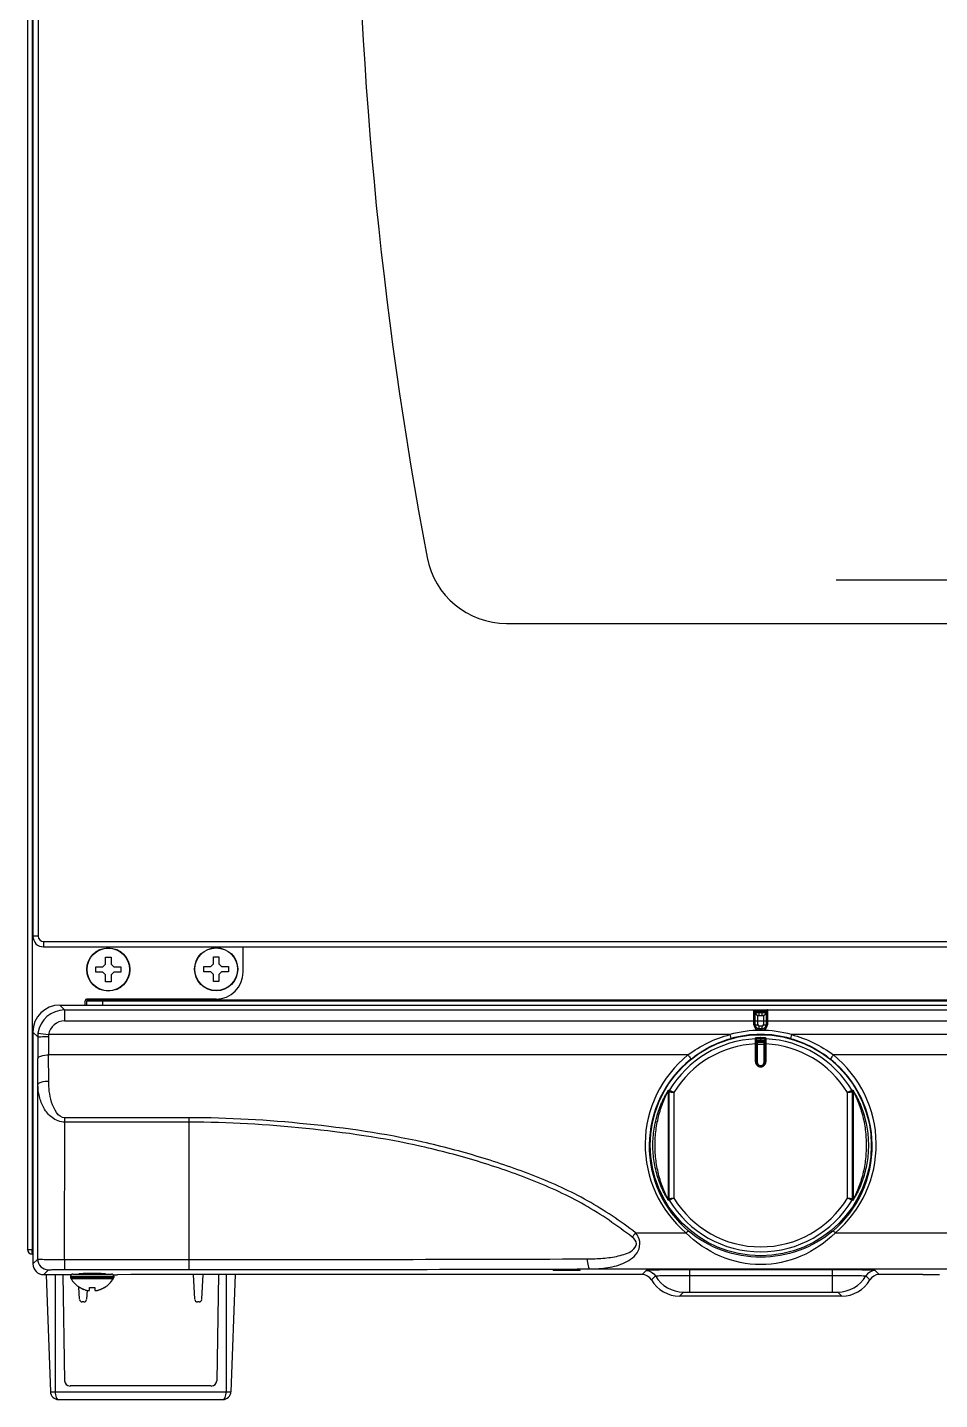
# Model space of a CAD drawing. Header units: millimetres. Extents: x 333 to 5627, y 435 to 3897.
# Drawn here: x 3178.1 to 3347.3, y 1953.9 to 2208.4 of the extents above; entities that cross this region are included whole.
import ezdxf

# ---------------------------------------------------------------- set-up
doc = ezdxf.new("R2010")
doc.units = ezdxf.units.MM
doc.header["$LTSCALE"] = 330
doc.layers.get('0').update_dxf_attribs({"linetype": 'CONTINUOUS'})
for name, color, linetype in [('02___PRT_ALL_AXES', 7, 'CONTINUOUS'), ('ASSI', 7, 'CONTINUOUS'), ('GEOM', 7, 'CONTINUOUS')]:
    doc.layers.add(name, color=color, linetype=linetype)

msp = doc.modelspace()

# ---------------------------------------------------------------- linework, layer by layer
at = {"color": 7, "linetype": 'Continuous'}
for p, q in [((3178.09, 2461.95), (3178.09, 1981.75)), ((3179.09, 2459.85), (3179.09, 2039.85)), ((3266.97, 2097.85), (3889.21, 2097.85)), ((3181.09, 2037.85), (3975.09, 2037.85)), ((3192.59, 2034.65), (3192.59, 2035.95)), ((3192.59, 2035.95), (3193.59, 2035.95)), ((3193.59, 2035.95), (3193.59, 2034.65)), ((3212.59, 2034.7), (3212.59, 2036)), ((3212.59, 2036), (3213.59, 2036)), ((3213.59, 2036), (3213.59, 2034.7)), ((3218.09, 2033.15), (3218.09, 2037.85)), ((3190.79, 2033.15), (3190.79, 2034.15)), ((3190.79, 2034.15), (3192.09, 2034.15)), ((3192.09, 2034.15), (3192.59, 2034.65)), ((3193.59, 2034.65), (3194.09, 2034.15)), ((3194.09, 2034.15), (3195.39, 2034.15)), ((3195.39, 2034.15), (3195.39, 2033.15)), ((3210.79, 2033.2), (3210.79, 2034.2)), ((3210.79, 2034.2), (3212.09, 2034.2)), ((3212.09, 2034.2), (3212.59, 2034.7)), ((3213.59, 2034.7), (3214.09, 2034.2)), ((3214.09, 2034.2), (3215.39, 2034.2)), ((3215.39, 2034.2), (3215.39, 2033.2)), ((3192.09, 2033.15), (3190.79, 2033.15)), ((3192.59, 2032.65), (3192.09, 2033.15)), ((3192.59, 2031.35), (3192.59, 2032.65)), ((3193.59, 2031.35), (3192.59, 2031.35)), ((3194.09, 2033.15), (3193.59, 2032.65)), ((3193.59, 2032.65), (3193.59, 2031.35)), ((3195.39, 2033.15), (3194.09, 2033.15)), ((3212.09, 2033.2), (3210.79, 2033.2)), ((3212.59, 2032.7), (3212.09, 2033.2)), ((3212.59, 2031.4), (3212.59, 2032.7)), ((3213.59, 2031.4), (3212.59, 2031.4)), ((3214.09, 2033.2), (3213.59, 2032.7)), ((3213.59, 2032.7), (3213.59, 2031.4)), ((3215.39, 2033.2), (3214.09, 2033.2)), ((3184.09, 2027.05), (3972.09, 2027.05)), ((3188.79, 2027.05), (3188.79, 2027.85)), ((3189.09, 2028.15), (3189.09, 2027.85)), ((3213.09, 2028.15), (3189.09, 2028.15)), ((3189.09, 2027.05), (3189.09, 2027.85)), ((3189.09, 2027.85), (3967.09, 2027.85)), ((3179.09, 2022.05), (3179.09, 1979.05)), ((3313.34, 2016.51), (3313.34, 2020.79)), ((3314.84, 2020.79), (3314.84, 2016.53)), ((3314.1, 2015.79), (3314.08, 2015.79)), ((3178.09, 1981.75), (3178.99, 1981.75)), ((3178.99, 1981.75), (3179.09, 1981.75)), ((3178.99, 1980.85), (3178.99, 1981.65)), ((3178.99, 1981.65), (3179.09, 1981.65)), ((3178.99, 1980.85), (3179.09, 1980.85)), ((3181.59, 1977.05), (3182.35, 1955.35)), ((3184.64, 1977.05), (3184.99, 1957.39)), ((3187.75, 1972.48), (3187.62, 1974.78)), ((3209.12, 1972.48), (3208.88, 1977.07)), ((3210.43, 1972.48), (3210.67, 1977.07)), ((3213.53, 1977.07), (3213.19, 1957.39)), ((3216.59, 1977.07), (3215.83, 1955.35)), ((3187.79, 1974.67), (3187.79, 1974.7)), ((3189.14, 1974.15), (3189.05, 1972.48)), ((3189.59, 1974.15), (3189.59, 1974.7)), ((3190.59, 1974.7), (3190.59, 1974.15)), ((3192.39, 1974.7), (3192.39, 1974.67)), ((3188.55, 1972), (3188.25, 1972)), ((3209.93, 1972), (3209.63, 1972)), ((3212.18, 1956.41), (3185.99, 1956.41)), ((3183.85, 1953.89), (3214.32, 1953.89))]:
    msp.add_line(p, q, dxfattribs=at)
at = {"color": 9, "linetype": 'Continuous'}
for p, q in [((3178.99, 2461.85), (3178.99, 1981.75)), ((3180.09, 2459.85), (3180.09, 2039.85)), ((3180.09, 2039.85), (3179.09, 2039.85)), ((3181.09, 2038.85), (3181.09, 2037.85)), ((3181.09, 2038.85), (3975.09, 2038.85)), ((3184.99, 2026.15), (3184.09, 2027.05)), ((3184.99, 2026.15), (3184.99, 2024.15)), ((3967.09, 2027.95), (3189.09, 2027.95)), ((3192.09, 2027.05), (3192.09, 2027.85)), ((3179.99, 2021.15), (3179.09, 2022.05)), ((3180.04, 2021.85), (3182.02, 2021.57)), ((3313.13, 2020.79), (3313.13, 2020.99)), ((3313.14, 2019.87), (3313.13, 2020.79)), ((3314.08, 2020.34), (3314.08, 2021.03)), ((3314.08, 2020.83), (3314.1, 2020.83)), ((3314.1, 2021.03), (3314.1, 2020.44)), ((3315.05, 2020.79), (3315.04, 2019.87)), ((3315.05, 2020.99), (3315.05, 2020.79)), ((3313.14, 2016.54), (3313.14, 2019.87)), ((3313.44, 2020.32), (3313.44, 2020.12)), ((3313.44, 2020.12), (3313.44, 2019.74)), ((3313.44, 2019.74), (3313.44, 2016.5)), ((3314.1, 2020.44), (3314.08, 2020.44)), ((3314.1, 2020.34), (3314.08, 2020.34)), ((3314.1, 2020.44), (3314.1, 2020.34)), ((3314.73, 2020.12), (3314.73, 2020.32)), ((3314.74, 2019.74), (3314.73, 2020.12)), ((3314.74, 2016.5), (3314.74, 2019.74)), ((3315.04, 2019.87), (3315.04, 2016.54)), ((3180.03, 2012.28), (3180, 2017.13)), ((3182.03, 2012.97), (3182, 2017.81)), ((3314.08, 2015.79), (3314.08, 2015.86)), ((3314.08, 2015.86), (3314.1, 2015.86)), ((3314.08, 2015.6), (3314.08, 2015.79)), ((3314.1, 2015.79), (3314.1, 2015.86)), ((3314.1, 2015.6), (3314.1, 2015.79)), ((3179.99, 1979.95), (3180.03, 2012.28)), ((3296.91, 2011.01), (3296.91, 1991.09)), ((3296.91, 2011.01), (3297.07, 2010.97)), ((3296.98, 2011.27), (3297.14, 2011.22)), ((3331.04, 2011.22), (3331.19, 2011.27)), ((3331.11, 2010.97), (3331.27, 2011.01)), ((3331.27, 2011.01), (3331.27, 1991.09)), ((3184.99, 1979.86), (3185.02, 2005.33)), ((3185.02, 2005.33), (3185.02, 2006.16)), ((3208.09, 2006.16), (3185.02, 2006.16)), ((3208.09, 2005.33), (3185.02, 2005.33)), ((3208.09, 1978), (3208.09, 2006.16)), ((3297.07, 1991.13), (3296.91, 1991.09)), ((3297.14, 1990.87), (3296.98, 1990.83)), ((3331.19, 1990.83), (3331.04, 1990.87)), ((3331.27, 1991.09), (3331.11, 1991.13)), ((3179.09, 1979.05), (3179.99, 1979.95)), ((3184.99, 1979.86), (3184.99, 1978)), ((3184.99, 1979.86), (3208.09, 1979.86)), ((3181.09, 1977.05), (3181.99, 1977.95)), ((3184.99, 1978), (3208.09, 1978)), ((3282.4, 1978.12), (3873.78, 1978.12)), ((3183.24, 1977.05), (3183.24, 1955.35)), ((3214.93, 1977.07), (3214.93, 1955.35)), ((3182.35, 1955.35), (3215.83, 1955.35))]:
    msp.add_line(p, q, dxfattribs=at)
at = {"color": 2, "linetype": 'Continuous'}
msp.add_line((3328.09, 2105.89), (3828.09, 2105.89), dxfattribs=at)
at = {"color": 7, "linetype": 'Continuous'}
for points in [[(3314.08, 2015.79), (3313.97, 2015.8), (3313.79, 2015.85), (3313.63, 2015.94), (3313.5, 2016.07), (3313.4, 2016.23), (3313.35, 2016.41), (3313.34, 2016.53)], [(3314.84, 2016.53), (3314.83, 2016.42), (3314.78, 2016.24), (3314.68, 2016.08), (3314.55, 2015.95), (3314.39, 2015.85), (3314.22, 2015.8), (3314.1, 2015.79)]]:
    msp.add_lwpolyline(points, dxfattribs=at)
for centre, radius, start, end in [((3989.09, 2249.85), 750, 169.25755, 190.74245), ((3266.97, 2112.85), 15, 190.7424, 270), ((3181.09, 2039.85), 2, 180, 270), ((3213.09, 2033.15), 5, 270, 360), ((3189.09, 2027.85), 0.3, 90, 180), ((3178.99, 1981.75), 0.9, 180, 270), ((3178.99, 1981.75), 0.1, 180, 270), ((3190.29, 1978.77), 4.8, 210.3012, 238.6273), ((3189.89, 1978.77), 4.8, 301.3727, 329.6988), ((3188.25, 1972.5), 0.503, 183, 270), ((3190.27, 1978.75), 4.75, 238.4659, 241.0313), ((3190.27, 1978.75), 4.75, 241.0316, 241.9926), ((3190.27, 1978.75), 4.75, 241.9926, 243.3187), ((3190.27, 1978.75), 4.74, 243.3188, 244.4598), ((3190.27, 1978.74), 4.74, 244.4598, 245.4278), ((3190.27, 1978.74), 4.73, 245.4278, 246.6825), ((3190.26, 1978.73), 4.73, 246.6826, 247.4526), ((3190.26, 1978.73), 4.72, 247.4524, 248.9975), ((3188.55, 1972.5), 0.503, 270, 357), ((3190.26, 1978.72), 4.72, 248.9977, 249.4819), ((3190.25, 1978.71), 4.7, 249.4813, 251.5344), ((3190.25, 1978.69), 4.68, 251.535, 252.6227), ((3190.24, 1978.67), 4.67, 252.6228, 253.6051), ((3190.23, 1978.64), 4.64, 253.6036, 255.6824), ((3189.34, 1976.14), 2.01, 262.7259, 264.7415), ((3189.34, 1976.12), 1.98, 264.7442, 265.3991), ((3189.34, 1976.11), 1.97, 265.3984, 266.7833), ((3189.34, 1976.1), 1.96, 266.7841, 267.6235), ((3189.34, 1976.09), 1.96, 267.6234, 268.8455), ((3189.34, 1976.09), 1.95, 268.8459, 270.9258), ((3189.34, 1976.09), 1.95, 270.9261, 271.9964), ((3189.34, 1976.1), 1.96, 271.9964, 273.0228), ((3189.34, 1976.11), 1.97, 273.0233, 274.286), ((3189.34, 1976.12), 1.98, 274.2856, 275.1372), ((3189.33, 1976.14), 2.01, 275.1401, 277.2744), ((3190.09, 1978.46), 3.79, 262.4006, 267.4511), ((3190.09, 1978.44), 3.77, 267.455, 270), ((3190.09, 1978.44), 3.77, 270, 272.545), ((3190.09, 1978.46), 3.79, 272.5489, 277.5994), ((3190.84, 1976.14), 2.01, 262.7256, 264.8598), ((3190.84, 1976.12), 1.98, 264.8627, 265.7144), ((3190.84, 1976.11), 1.97, 265.714, 266.9766), ((3190.84, 1976.09), 1.96, 266.9771, 268.0037), ((3190.84, 1976.09), 1.95, 268.0037, 269.0738), ((3190.84, 1976.09), 1.95, 269.0741, 270.1995), ((3190.84, 1976.09), 1.95, 270.1995, 271.1541), ((3190.84, 1976.09), 1.95, 271.1545, 272.3767), ((3190.84, 1976.1), 1.96, 272.3765, 273.2159), ((3190.84, 1976.11), 1.97, 273.2167, 274.6016), ((3190.84, 1976.12), 1.98, 274.6009, 275.2558), ((3190.83, 1976.14), 2.01, 275.2585, 277.2741), ((3189.94, 1978.64), 4.64, 284.3176, 286.3964), ((3189.93, 1978.67), 4.67, 286.3949, 287.3772), ((3189.93, 1978.69), 4.68, 287.3773, 288.465), ((3189.92, 1978.71), 4.7, 288.4656, 290.5187), ((3189.92, 1978.72), 4.72, 290.5181, 291.0023), ((3189.92, 1978.73), 4.72, 291.0025, 292.5476), ((3189.91, 1978.73), 4.73, 292.5474, 293.3174), ((3189.91, 1978.74), 4.73, 293.3175, 294.5722), ((3189.91, 1978.74), 4.74, 294.5722, 295.5402), ((3189.91, 1978.75), 4.74, 295.5402, 296.6812), ((3189.91, 1978.75), 4.75, 296.6813, 298.0074), ((3189.9, 1978.75), 4.75, 298.0074, 298.9684), ((3189.9, 1978.75), 4.75, 298.9687, 301.5341), ((3209.63, 1972.5), 0.503, 183, 270), ((3209.93, 1972.5), 0.503, 270, 357), ((3185.99, 1957.41), 1.01, 181, 270), ((3212.18, 1957.41), 1.01, 270, 359), ((3183.85, 1955.4), 1.51, 182, 270), ((3214.32, 1955.4), 1.51, 270, 358)]:
    msp.add_arc(centre, radius, start, end, dxfattribs=at)
at = {"color": 9, "linetype": 'Continuous'}
for centre, radius, start, end in [((3181.09, 2039.85), 1, 180, 270), ((3184.99, 2021.15), 5, 90.0062, 171.8976), ((3184.99, 2021.15), 3, 89.9971, 171.9048), ((3184.98, 2021.15), 4.99, 171.9022, 180.009), ((3868.77, 2021.46), 688.78, 180.02581, 180.36051), ((3184.14, 2021.22), 2.15, 170.4549, 180.0245), ((3675.01, 2021.48), 493.02, 180.0304, 180.4261), ((3314.09, 2001.05), 19.77, 92.7827, 149.0185), ((3313.14, 2020.79), 0.2, 0.0047, 92.7584), ((3313.14, 2020.59), 0.2, 0.0047, 92.7863), ((3314.09, 2001.05), 19.98, 89.971, 90.029), ((3315.04, 2020.79), 0.2, 87.2416, 179.9953), ((3315.04, 2020.59), 0.2, 87.2137, 179.9944), ((3314.09, 2001.05), 19.77, 30.9815, 87.2173), ((3314.09, 2001.05), 18.84, 92.892, 148.5983), ((3313.44, 2020.42), 0.1, 179.9861, 272.0807), ((3313.44, 2020.22), 0.1, 179.9861, 272.0807), ((3314.09, 2002.14), 17.99, 87.9406, 92.0594), ((3314.09, 2002.16), 17.59, 87.882, 92.118), ((3314.74, 2020.42), 0.1, 267.9193, 0.0139), ((3314.74, 2020.22), 0.1, 267.9193, 0.0139), ((3314.09, 2001.05), 18.84, 31.4017, 87.108), ((3314.08, 2016.54), 0.94, 180.068, 270.071), ((3314.08, 2016.5), 0.64, 180.037, 270.0364), ((3314.09, 2001.05), 14.56, 89.9606, 90.0394), ((3314.1, 2016.54), 0.94, 269.929, 359.932), ((3314.1, 2016.5), 0.64, 269.9636, 359.963), ((3314.09, 2001.05), 19.77, 210.9815, 329.0185), ((3314.09, 2001.05), 18.84, 211.4017, 328.5983), ((3297.74, 1978.96), 9.02, 139.3772, 145.9582), ((3181.99, 1979.95), 2, 180.0275, 269.9725), ((3209.56, 24124.77), 22144.91, 269.996192, 270.187222), ((3209.52, 24439.81), 22461.81, 269.99634, 270.185895)]:
    msp.add_arc(centre, radius, start, end, dxfattribs=at)
at = {"color": 7, "linetype": 'Continuous'}
for centre, major_axis, start_param, end_param in [((3184.09, 2022.05), (3.54, -3.54), 2.356347, 3.926839), ((3181.09, 1979.05), (1.41, 1.41), -3.926839, -2.356347)]:
    msp.add_ellipse(centre, major_axis=major_axis, ratio=0.999695, start_param=start_param, end_param=end_param, dxfattribs=at)
at = {"color": 9, "linetype": 'Continuous'}
for points, knots in [([(3179.99, 2021.15), (3180.01, 2021.2), (3180.27, 2021.14), (3180.63, 2021.22), (3181.27, 2021.2), (3181.73, 2021.22), (3181.99, 2021.22)], [0, 0, 0, 0, 0.081902, 0.299812, 0.621718, 1, 1, 1, 1]), ([(3313.13, 2020.99), (3313.13, 2021), (3313.17, 2020.99), (3313.21, 2021), (3313.3, 2021.01), (3313.42, 2021.02), (3313.56, 2021.02), (3313.78, 2021.03), (3313.96, 2021.03), (3314.08, 2021.03)], [0, 0, 0, 0, 0.019845, 0.077455, 0.170588, 0.295454, 0.447066, 0.619501, 1, 1, 1, 1]), ([(3313.34, 2020.79), (3313.34, 2020.8), (3313.37, 2020.79), (3313.4, 2020.8), (3313.47, 2020.8), (3313.56, 2020.81), (3313.67, 2020.82), (3313.85, 2020.82), (3313.98, 2020.83), (3314.08, 2020.83)], [0, 0, 0, 0, 0.019711, 0.076883, 0.169451, 0.293852, 0.445302, 0.61799, 1, 1, 1, 1]), ([(3314.1, 2021.03), (3314.22, 2021.03), (3314.39, 2021.03), (3314.62, 2021.02), (3314.76, 2021.02), (3314.87, 2021.01), (3314.97, 2021), (3315.01, 2020.99), (3315.05, 2021), (3315.05, 2020.99)], [0, 0, 0, 0, 0.380496, 0.552932, 0.704544, 0.829411, 0.922544, 0.980155, 1, 1, 1, 1]), ([(3314.1, 2020.83), (3314.19, 2020.83), (3314.33, 2020.82), (3314.5, 2020.82), (3314.62, 2020.81), (3314.7, 2020.8), (3314.78, 2020.8), (3314.81, 2020.79), (3314.84, 2020.8), (3314.84, 2020.79)], [0, 0, 0, 0, 0.382008, 0.554695, 0.706146, 0.830548, 0.923116, 0.980289, 1, 1, 1, 1]), ([(3313.14, 2019.87), (3313.16, 2019.87), (3313.21, 2019.87), (3313.28, 2019.87), (3313.31, 2019.86), (3313.34, 2019.86), (3313.34, 2019.85)], [0, 0, 0, 0, 0.379695, 0.702264, 0.919027, 1, 1, 1, 1]), ([(3314.08, 2020.44), (3313.98, 2020.44), (3313.85, 2020.44), (3313.67, 2020.44), (3313.56, 2020.43), (3313.47, 2020.43), (3313.4, 2020.43), (3313.37, 2020.42), (3313.34, 2020.42), (3313.34, 2020.42)], [0, 0, 0, 0, 0.382242, 0.555005, 0.706485, 0.83086, 0.923344, 0.980401, 1, 1, 1, 1]), ([(3313.34, 2019.75), (3313.34, 2019.74), (3313.35, 2019.74), (3313.38, 2019.74), (3313.41, 2019.74), (3313.44, 2019.74)], [0, 0, 0, 0, 0.078454, 0.294894, 1, 1, 1, 1]), ([(3314.08, 2020.34), (3314, 2020.34), (3313.88, 2020.34), (3313.73, 2020.34), (3313.63, 2020.33), (3313.56, 2020.33), (3313.49, 2020.33), (3313.47, 2020.32), (3313.44, 2020.32), (3313.44, 2020.32)], [0, 0, 0, 0, 0.383109, 0.556017, 0.707406, 0.831516, 0.923677, 0.980483, 1, 1, 1, 1]), ([(3314.84, 2020.42), (3314.84, 2020.42), (3314.81, 2020.42), (3314.78, 2020.43), (3314.7, 2020.43), (3314.62, 2020.43), (3314.5, 2020.44), (3314.33, 2020.44), (3314.19, 2020.44), (3314.1, 2020.44)], [0, 0, 0, 0, 0.019598, 0.076653, 0.169133, 0.293505, 0.444985, 0.617752, 1, 1, 1, 1]), ([(3314.73, 2020.32), (3314.73, 2020.32), (3314.71, 2020.32), (3314.68, 2020.33), (3314.62, 2020.33), (3314.54, 2020.33), (3314.45, 2020.34), (3314.3, 2020.34), (3314.18, 2020.34), (3314.1, 2020.34)], [0, 0, 0, 0, 0.019516, 0.076319, 0.168477, 0.292584, 0.443973, 0.616885, 1, 1, 1, 1]), ([(3314.84, 2019.75), (3314.84, 2019.74), (3314.82, 2019.74), (3314.8, 2019.74), (3314.76, 2019.74), (3314.74, 2019.74)], [0, 0, 0, 0, 0.078454, 0.294895, 1, 1, 1, 1]), ([(3315.04, 2019.87), (3315.01, 2019.87), (3314.97, 2019.87), (3314.9, 2019.87), (3314.87, 2019.86), (3314.84, 2019.86), (3314.84, 2019.85)], [0, 0, 0, 0, 0.379699, 0.70227, 0.919032, 1, 1, 1, 1]), ([(3180, 2017.13), (3180.01, 2017.38), (3180.89, 2017.76), (3181.53, 2017.81), (3182, 2017.81)], [0, 0, 0, 0, 0.350861, 1, 1, 1, 1]), ([(3313.14, 2016.54), (3313.16, 2016.54), (3313.21, 2016.54), (3313.28, 2016.54), (3313.31, 2016.53), (3313.34, 2016.53), (3313.34, 2016.53)], [0, 0, 0, 0, 0.380286, 0.70329, 0.920098, 1, 1, 1, 1]), ([(3313.34, 2016.51), (3313.35, 2016.5), (3313.38, 2016.51), (3313.42, 2016.5), (3313.44, 2016.5)], [0, 0, 0, 0, 0.31488, 1, 1, 1, 1]), ([(3314.84, 2016.51), (3314.83, 2016.5), (3314.79, 2016.51), (3314.76, 2016.5), (3314.74, 2016.5)], [0, 0, 0, 0, 0.3138, 1, 1, 1, 1]), ([(3315.04, 2016.54), (3315.01, 2016.54), (3314.97, 2016.54), (3314.9, 2016.54), (3314.87, 2016.53), (3314.84, 2016.53), (3314.84, 2016.53)], [0, 0, 0, 0, 0.380286, 0.70329, 0.920098, 1, 1, 1, 1]), ([(3180.03, 2012.28), (3180.04, 2012.54), (3180.92, 2012.92), (3181.56, 2012.97), (3182.03, 2012.97)], [0, 0, 0, 0, 0.350861, 1, 1, 1, 1]), ([(3185.02, 2006.16), (3183.75, 2006.15), (3182.23, 2009.33), (3182.04, 2011.66), (3182.03, 2012.97)], [0, 0, 0, 0, 0.492051, 1, 1, 1, 1]), ([(3185.02, 2005.33), (3184.18, 2005.33), (3182.54, 2005.98), (3181.04, 2007.89), (3180.22, 2010.05), (3180.04, 2011.54), (3180.03, 2012.28)], [0, 0, 0, 0, 0.269421, 0.521112, 0.762534, 1, 1, 1, 1]), ([(3294.1, 2001.05), (3294.1, 2001.55), (3294.14, 2002.56), (3294.31, 2004.07), (3294.6, 2005.55), (3294.93, 2006.76), (3295.25, 2007.71), (3295.51, 2008.4), (3295.79, 2009.06), (3296.08, 2009.69), (3296.33, 2010.18), (3296.53, 2010.53), (3296.66, 2010.77), (3296.78, 2010.96), (3296.87, 2011.1), (3296.92, 2011.18), (3296.95, 2011.23), (3296.97, 2011.25), (3296.98, 2011.27), (3296.98, 2011.27)], [0, 0, 0, 0, 0.1408, 0.281562, 0.422137, 0.562071, 0.631466, 0.700079, 0.767348, 0.832268, 0.893001, 0.920807, 0.94605, 0.967803, 0.984887, 0.991261, 0.99598, 0.99891, 1, 1, 1, 1]), ([(3294.5, 2001.05), (3294.5, 2001.52), (3294.53, 2002.48), (3294.67, 2003.91), (3294.9, 2005.32), (3295.16, 2006.48), (3295.42, 2007.39), (3295.63, 2008.06), (3295.86, 2008.71), (3296.1, 2009.34), (3296.32, 2009.83), (3296.49, 2010.2), (3296.61, 2010.45), (3296.72, 2010.67), (3296.8, 2010.82), (3296.85, 2010.91), (3296.88, 2010.97), (3296.9, 2010.99), (3296.91, 2011.01), (3296.91, 2011.01)], [0, 0, 0, 0, 0.138429, 0.276832, 0.415105, 0.552935, 0.621454, 0.689423, 0.756431, 0.821723, 0.883829, 0.912841, 0.939689, 0.963404, 0.982572, 0.989884, 0.995358, 0.998769, 1, 1, 1, 1]), ([(3297.07, 2010.97), (3297.07, 2010.97), (3297.1, 2010.97), (3297.16, 2010.97), (3297.24, 2010.96), (3297.41, 2010.94), (3297.67, 2010.91), (3297.89, 2010.88), (3298, 2010.87)], [0, 0, 0, 0, 0.024017, 0.083498, 0.176622, 0.300112, 0.620017, 1, 1, 1, 1]), ([(3297.14, 2011.22), (3297.15, 2011.22), (3297.17, 2011.21), (3297.22, 2011.2), (3297.3, 2011.16), (3297.46, 2011.1), (3297.69, 2011), (3297.89, 2010.91), (3298, 2010.87)], [0, 0, 0, 0, 0.02245, 0.081082, 0.17378, 0.297211, 0.61799, 1, 1, 1, 1]), ([(3330.17, 2010.87), (3330.28, 2010.91), (3330.48, 2011), (3330.72, 2011.1), (3330.88, 2011.16), (3330.96, 2011.2), (3331.01, 2011.21), (3331.03, 2011.22), (3331.04, 2011.22)], [0, 0, 0, 0, 0.38201, 0.702789, 0.82622, 0.918918, 0.97755, 1, 1, 1, 1]), ([(3330.17, 2010.87), (3330.29, 2010.88), (3330.51, 2010.91), (3330.77, 2010.94), (3330.93, 2010.96), (3331.02, 2010.97), (3331.07, 2010.97), (3331.1, 2010.97), (3331.11, 2010.97)], [0, 0, 0, 0, 0.379983, 0.699888, 0.823378, 0.916502, 0.975983, 1, 1, 1, 1]), ([(3331.19, 2011.27), (3331.2, 2011.27), (3331.21, 2011.25), (3331.23, 2011.23), (3331.25, 2011.18), (3331.31, 2011.1), (3331.39, 2010.96), (3331.51, 2010.77), (3331.65, 2010.53), (3331.84, 2010.18), (3332.09, 2009.69), (3332.39, 2009.06), (3332.67, 2008.4), (3332.93, 2007.71), (3333.25, 2006.76), (3333.58, 2005.55), (3333.86, 2004.07), (3334.03, 2002.56), (3334.07, 2001.55), (3334.07, 2001.05)], [0, 0, 0, 0, 0.001091, 0.00402, 0.00874, 0.015115, 0.0322, 0.053955, 0.0792, 0.107007, 0.167743, 0.232664, 0.299933, 0.368547, 0.43794, 0.577872, 0.718443, 0.859202, 1, 1, 1, 1]), ([(3331.27, 2011.01), (3331.27, 2011.01), (3331.28, 2010.99), (3331.3, 2010.97), (3331.32, 2010.91), (3331.38, 2010.82), (3331.46, 2010.67), (3331.57, 2010.45), (3331.69, 2010.2), (3331.86, 2009.83), (3332.07, 2009.34), (3332.32, 2008.71), (3332.55, 2008.06), (3332.76, 2007.39), (3333.02, 2006.48), (3333.28, 2005.32), (3333.51, 2003.91), (3333.64, 2002.48), (3333.67, 2001.52), (3333.67, 2001.05)], [0, 0, 0, 0, 0.001231, 0.004642, 0.010118, 0.017431, 0.036601, 0.060317, 0.087166, 0.116181, 0.178288, 0.24358, 0.310589, 0.378558, 0.447075, 0.584903, 0.723173, 0.861573, 1, 1, 1, 1]), ([(3290.9, 1984.83), (3288.05, 1986.98), (3282.11, 1991.04), (3272.25, 1995.49), (3261.98, 1998.99), (3247.94, 2002.69), (3229.91, 2005.29), (3215.37, 2006.16), (3208.09, 2006.16)], [0, 0, 0, 0, 0.123233, 0.247477, 0.372359, 0.497579, 0.748601, 1, 1, 1, 1]), ([(3290.27, 1984.01), (3287.46, 1986.17), (3281.59, 1990.25), (3271.81, 1994.71), (3261.62, 1998.2), (3247.67, 2001.89), (3229.76, 2004.47), (3215.32, 2005.33), (3208.09, 2005.33)], [0, 0, 0, 0, 0.123268, 0.247521, 0.372401, 0.497616, 0.74862, 1, 1, 1, 1]), ([(3296.98, 1990.83), (3296.98, 1990.83), (3296.97, 1990.85), (3296.95, 1990.86), (3296.92, 1990.91), (3296.87, 1990.99), (3296.78, 1991.13), (3296.66, 1991.33), (3296.53, 1991.56), (3296.33, 1991.92), (3296.08, 1992.41), (3295.79, 1993.04), (3295.51, 1993.7), (3295.25, 1994.39), (3294.93, 1995.33), (3294.6, 1996.54), (3294.31, 1998.03), (3294.14, 1999.53), (3294.1, 2000.54), (3294.1, 2001.05)], [0, 0, 0, 0, 0.001091, 0.00402, 0.00874, 0.015115, 0.0322, 0.053955, 0.0792, 0.107007, 0.167743, 0.232664, 0.299933, 0.368547, 0.43794, 0.577872, 0.718443, 0.859202, 1, 1, 1, 1]), ([(3296.91, 1991.09), (3296.91, 1991.08), (3296.9, 1991.11), (3296.88, 1991.13), (3296.85, 1991.18), (3296.8, 1991.27), (3296.72, 1991.43), (3296.61, 1991.64), (3296.49, 1991.89), (3296.32, 1992.26), (3296.1, 1992.76), (3295.86, 1993.38), (3295.63, 1994.03), (3295.42, 1994.7), (3295.16, 1995.61), (3294.9, 1996.77), (3294.67, 1998.19), (3294.53, 1999.61), (3294.5, 2000.57), (3294.5, 2001.05)], [0, 0, 0, 0, 0.001231, 0.004642, 0.010118, 0.017431, 0.036601, 0.060317, 0.087166, 0.116181, 0.178288, 0.24358, 0.310589, 0.378558, 0.447075, 0.584903, 0.723173, 0.861573, 1, 1, 1, 1]), ([(3334.07, 2001.05), (3334.07, 2000.54), (3334.03, 1999.53), (3333.86, 1998.03), (3333.58, 1996.54), (3333.25, 1995.33), (3332.93, 1994.39), (3332.67, 1993.7), (3332.39, 1993.04), (3332.09, 1992.41), (3331.84, 1991.92), (3331.65, 1991.56), (3331.51, 1991.33), (3331.39, 1991.13), (3331.31, 1990.99), (3331.25, 1990.91), (3331.23, 1990.86), (3331.21, 1990.85), (3331.2, 1990.83), (3331.19, 1990.83)], [0, 0, 0, 0, 0.1408, 0.281562, 0.422137, 0.562071, 0.631466, 0.700079, 0.767348, 0.832268, 0.893001, 0.920807, 0.94605, 0.967803, 0.984887, 0.991261, 0.99598, 0.99891, 1, 1, 1, 1]), ([(3333.67, 2001.05), (3333.67, 2000.57), (3333.64, 1999.61), (3333.51, 1998.19), (3333.28, 1996.77), (3333.02, 1995.61), (3332.76, 1994.7), (3332.55, 1994.03), (3332.32, 1993.38), (3332.07, 1992.76), (3331.86, 1992.26), (3331.69, 1991.89), (3331.57, 1991.64), (3331.46, 1991.43), (3331.38, 1991.27), (3331.32, 1991.18), (3331.3, 1991.13), (3331.28, 1991.11), (3331.27, 1991.08), (3331.27, 1991.09)], [0, 0, 0, 0, 0.138429, 0.276832, 0.415105, 0.552935, 0.621454, 0.689423, 0.756431, 0.821723, 0.883829, 0.912841, 0.939689, 0.963404, 0.982572, 0.989884, 0.995358, 0.998769, 1, 1, 1, 1]), ([(3298, 1991.23), (3297.89, 1991.21), (3297.67, 1991.18), (3297.41, 1991.15), (3297.24, 1991.14), (3297.16, 1991.13), (3297.1, 1991.13), (3297.07, 1991.12), (3297.07, 1991.13)], [0, 0, 0, 0, 0.379983, 0.699888, 0.823378, 0.916502, 0.975983, 1, 1, 1, 1]), ([(3298, 1991.23), (3297.89, 1991.18), (3297.69, 1991.1), (3297.46, 1991), (3297.3, 1990.93), (3297.22, 1990.9), (3297.17, 1990.88), (3297.15, 1990.87), (3297.14, 1990.87)], [0, 0, 0, 0, 0.38201, 0.702789, 0.82622, 0.918918, 0.97755, 1, 1, 1, 1]), ([(3331.04, 1990.87), (3331.03, 1990.87), (3331.01, 1990.88), (3330.96, 1990.9), (3330.88, 1990.93), (3330.72, 1991), (3330.48, 1991.1), (3330.28, 1991.18), (3330.17, 1991.23)], [0, 0, 0, 0, 0.02245, 0.081082, 0.17378, 0.297211, 0.61799, 1, 1, 1, 1]), ([(3331.11, 1991.13), (3331.1, 1991.12), (3331.07, 1991.13), (3331.02, 1991.13), (3330.93, 1991.14), (3330.77, 1991.15), (3330.51, 1991.18), (3330.29, 1991.21), (3330.17, 1991.23)], [0, 0, 0, 0, 0.024017, 0.083498, 0.176622, 0.300112, 0.620017, 1, 1, 1, 1]), ([(3281.92, 1979.98), (3282.89, 1979.98), (3284.34, 1980.03), (3286.26, 1980.25), (3287.68, 1980.5), (3289.06, 1980.9), (3290.34, 1981.45), (3291.42, 1982.79), (3290.65, 1983.71), (3290.27, 1984.01)], [0, 0, 0, 0, 0.252731, 0.378226, 0.503142, 0.627556, 0.751694, 0.874333, 1, 1, 1, 1]), ([(3282.4, 1978.12), (3283.52, 1978.13), (3285.73, 1978.27), (3288.44, 1978.96), (3290.35, 1980.09), (3291.53, 1981.39), (3291.85, 1983.24), (3291.27, 1984.36), (3290.9, 1984.83)], [0, 0, 0, 0, 0.247671, 0.489968, 0.611479, 0.736326, 0.86778, 1, 1, 1, 1]), ([(3179.99, 1979.95), (3180.02, 1979.92), (3180.17, 1979.95), (3180.45, 1979.9), (3180.92, 1979.9), (3181.81, 1979.88), (3183.19, 1979.87), (3184.36, 1979.86), (3184.99, 1979.86)], [0, 0, 0, 0, 0.022377, 0.081285, 0.174658, 0.299037, 0.621245, 1, 1, 1, 1]), ([(3281.92, 1979.98), (3281.93, 1979.54), (3281.99, 1978.94), (3282.17, 1978.33), (3282.32, 1978.13), (3282.4, 1978.12)], [0, 0, 0, 0, 0.668022, 0.884334, 1, 1, 1, 1]), ([(3181.99, 1977.95), (3182.01, 1977.97), (3182.1, 1977.95), (3182.26, 1977.98), (3182.55, 1977.98), (3183.08, 1977.99), (3183.91, 1978), (3184.61, 1978), (3184.99, 1978)], [0, 0, 0, 0, 0.022341, 0.081141, 0.174368, 0.298631, 0.620867, 1, 1, 1, 1]), ([(3183.24, 1955.35), (3183.24, 1955.15), (3183.27, 1954.79), (3183.37, 1954.33), (3183.56, 1953.99), (3183.77, 1953.89), (3183.85, 1953.89)], [0, 0, 0, 0, 0.343638, 0.632384, 0.843751, 1, 1, 1, 1]), ([(3214.32, 1953.89), (3214.41, 1953.89), (3214.62, 1953.99), (3214.8, 1954.33), (3214.91, 1954.79), (3214.93, 1955.15), (3214.93, 1955.35)], [0, 0, 0, 0, 0.156249, 0.367616, 0.656362, 1, 1, 1, 1])]:
    msp.add_open_spline(points, degree=3, knots=knots, dxfattribs=at)
for points in [[(3296.98, 2011.27), (3296.94, 2011.19), (3296.91, 2011.1), (3296.91, 2011.01)], [(3297.14, 2011.22), (3297.09, 2011.15), (3297.07, 2011.05), (3297.07, 2010.97)], [(3297.07, 2010.97), (3297.07, 2007.66), (3297.07, 2004.35), (3297.07, 2001.05)], [(3298, 2010.87), (3298, 2007.59), (3298, 2004.32), (3298, 2001.05)], [(3330.17, 2001.05), (3330.17, 2004.32), (3330.17, 2007.59), (3330.17, 2010.87)], [(3331.04, 2011.22), (3331.08, 2011.15), (3331.11, 2011.05), (3331.11, 2010.97)], [(3331.1, 2001.05), (3331.1, 2004.35), (3331.11, 2007.66), (3331.11, 2010.97)], [(3331.19, 2011.27), (3331.24, 2011.19), (3331.27, 2011.1), (3331.27, 2011.01)], [(3297.07, 2001.05), (3297.07, 1997.74), (3297.07, 1994.43), (3297.07, 1991.13)], [(3298, 2001.05), (3298, 1997.77), (3298, 1994.5), (3298, 1991.23)], [(3330.17, 1991.23), (3330.17, 1994.5), (3330.17, 1997.77), (3330.17, 2001.05)], [(3331.11, 1991.13), (3331.11, 1994.43), (3331.1, 1997.74), (3331.1, 2001.05)], [(3296.98, 1990.83), (3296.94, 1990.9), (3296.91, 1991), (3296.91, 1991.09)], [(3297.14, 1990.87), (3297.09, 1990.95), (3297.07, 1991.04), (3297.07, 1991.13)], [(3331.04, 1990.87), (3331.08, 1990.95), (3331.11, 1991.04), (3331.11, 1991.13)], [(3331.19, 1990.83), (3331.24, 1990.9), (3331.27, 1991), (3331.27, 1991.09)]]:
    msp.add_open_spline(points, degree=3, dxfattribs=at)
at = {"layer": '02___PRT_ALL_AXES', "color": 7, "linetype": 'Continuous'}
msp.add_ellipse((3278.09, 1977.87), major_axis=(2.5, 0), ratio=0.017455, dxfattribs=at)
msp.add_ellipse((3190.09, 1977.22), major_axis=(2.5, 0), ratio=0.017455, start_param=5.628636, end_param=10.079327, dxfattribs=at)
at = {"layer": 'ASSI', "color": 7, "linetype": 'Continuous'}
for p, q in [((3186.09, 1976.75), (3186.09, 1976.55)), ((3186.49, 1977.15), (3193.69, 1977.15)), ((3194.09, 1976.75), (3194.09, 1976.55))]:
    msp.add_line(p, q, dxfattribs=at)
at = {"layer": 'ASSI', "color": 9, "linetype": 'Continuous'}
for p, q in [((3186.09, 1976.75), (3194.09, 1976.75)), ((3186.09, 1976.55), (3194.09, 1976.55)), ((3186.14, 1976.35), (3194.03, 1976.35))]:
    msp.add_line(p, q, dxfattribs=at)
at = {"layer": 'ASSI', "color": 7, "linetype": 'Continuous'}
for centre in [(3193.09, 2033.65), (3213.09, 2033.7)]:
    msp.add_circle(centre, 4, dxfattribs=at)
at = {"layer": 'ASSI', "color": 9, "linetype": 'Continuous'}
for centre in [(3193.09, 2033.65), (3213.09, 2033.7)]:
    msp.add_circle(centre, 3.95, dxfattribs=at)
at = {"layer": 'ASSI', "color": 7, "linetype": 'Continuous'}
for centre, radius, start, end in [((3186.49, 1976.75), 0.4, 90, 180), ((3186.49, 1976.55), 0.4, 180, 210.3012), ((3190.29, 1978.77), 4.8, 210.3012, 238.6273), ((3189.89, 1978.77), 4.8, 301.3727, 329.6988), ((3193.69, 1976.75), 0.4, 0, 90), ((3193.69, 1976.55), 0.4, 329.6988, 360)]:
    msp.add_arc(centre, radius, start, end, dxfattribs=at)
at = {"layer": 'GEOM', "color": 9, "linetype": 'Continuous'}
for p, q in [((3184.99, 2026.15), (3312.84, 2026.15)), ((3312.84, 2023.4), (3312.84, 2026.16)), ((3313.84, 2025.17), (3313.84, 2026.18)), ((3313.84, 2026.18), (3314.34, 2026.18)), ((3313.84, 2025.93), (3314.34, 2025.93)), ((3313.84, 2025.67), (3314.34, 2025.67)), ((3314.34, 2025.17), (3314.34, 2026.18)), ((3315.34, 2026.16), (3315.34, 2023.4)), ((3315.34, 2026.15), (3407.84, 2026.15)), ((3184.99, 2024.15), (3971.19, 2024.15)), ((3312.84, 2023.4), (3313.59, 2023.4)), ((3313.59, 2023.4), (3313.59, 2025.16)), ((3313.59, 2025.15), (3314.59, 2025.15)), ((3313.84, 2022.4), (3313.84, 2023.15)), ((3314.34, 2023.15), (3313.84, 2023.15)), ((3314.34, 2022.4), (3314.34, 2023.15)), ((3314.59, 2025.16), (3314.59, 2023.4)), ((3314.59, 2023.4), (3315.34, 2023.4)), ((3308.37, 2021.57), (3182.02, 2021.57)), ((3308.37, 2021.57), (3308.57, 2020.85)), ((3314.34, 2022.4), (3313.84, 2022.4)), ((3319.81, 2021.57), (3319.6, 2020.85)), ((3403.37, 2021.57), (3319.81, 2021.57)), ((3300.6, 2017.81), (3182, 2017.81)), ((3395.6, 2017.81), (3327.58, 2017.81)), ((3290.9, 1984.83), (3300.23, 1984.83)), ((3327.95, 1984.83), (3395.23, 1984.83)), ((3292.86, 1977.82), (3292.11, 1977.07)), ((3300.86, 1977.95), (3300.86, 1976.92)), ((3327.32, 1977.95), (3300.86, 1977.95)), ((3327.32, 1977.95), (3327.32, 1976.92)), ((3336.06, 1977.07), (3335.32, 1977.82)), ((3293.85, 1976.07), (3294.59, 1976.82)), ((3300.86, 1976.92), (3300.86, 1973.83)), ((3300.86, 1976.92), (3327.32, 1976.92)), ((3327.32, 1976.92), (3327.32, 1973.83)), ((3333.59, 1976.82), (3334.33, 1976.07)), ((3299.04, 1973.07), (3299.78, 1973.81)), ((3300.86, 1973.83), (3327.32, 1973.83)), ((3328.39, 1973.81), (3329.13, 1973.07))]:
    msp.add_line(p, q, dxfattribs=at)
at = {"layer": 'GEOM', "color": 7, "linetype": 'Continuous'}
for p, q in [((3313.09, 2023.4), (3313.09, 2025.91)), ((3315.09, 2025.91), (3315.09, 2023.4)), ((3314.34, 2022.65), (3313.84, 2022.65)), ((3186.24, 1977.05), (3181.09, 1977.05)), ((3197.26, 1977.07), (3194.8, 1977.05)), ((3292.11, 1977.07), (3198.97, 1977.07)), ((3344.17, 1977.07), (3336.06, 1977.07)), ((3329.13, 1973.07), (3299.04, 1973.07))]:
    msp.add_line(p, q, dxfattribs=at)
at = {"layer": 'GEOM', "color": 9, "linetype": 'Continuous'}
msp.add_circle((3314.09, 2001.05), 20.51, dxfattribs=at)
at = {"layer": 'GEOM', "color": 7, "linetype": 'Continuous'}
for centre, radius, start, end in [((3313.59, 2025.66), 0.5, 180.0044, 270.0044), ((3314.59, 2025.66), 0.5, 269.9956, 359.9956), ((3313.84, 2023.4), 0.75, 180, 270), ((3314.34, 2023.4), 0.75, 270, 360), ((3187.89, 1977.75), 0.6, 270, 302.3361), ((3192.29, 1977.75), 0.6, 237.6639, 270)]:
    msp.add_arc(centre, radius, start, end, dxfattribs=at)
at = {"layer": 'GEOM', "color": 9, "linetype": 'Continuous'}
for centre, radius, start, end in [((3313.59, 2025.65), 0.5, 180.0044, 270.0044), ((3314.59, 2025.65), 0.5, 269.9956, 359.9956), ((3313.84, 2023.4), 1, 180, 270), ((3313.84, 2023.4), 0.25, 180, 270), ((3314.34, 2023.4), 1, 270, 360), ((3314.34, 2023.4), 0.25, 270, 360), ((3314.09, 2001.05), 21.31, 74.4355, 105.5645), ((3314.09, 2001.05), 20.56, 74.4355, 105.5645), ((3314.09, 2001.17), 21.43, 129.0324, 229.6918), ((3314.09, 2000.91), 20.68, 129.024, 229.6833), ((3314.09, 2000.91), 20.68, 310.3167, 50.976), ((3314.09, 2001.17), 21.43, 310.3082, 50.9676), ((3299.79, 1979.82), 6, 209.9949, 269.9792), ((3328.39, 1979.82), 6, 270.0204, 330.0055)]:
    msp.add_arc(centre, radius, start, end, dxfattribs=at)
at = {"layer": 'GEOM', "color": 7, "linetype": 'Continuous'}
for centre, major_axis, ratio, start_param, end_param in [((3193.09, 1977.13), (5, 0), 0.017455, 4.883072, 5.061455), ((3198.97, 1976.99), (5, 0), 0.017455, 1.570796, 1.919862), ((3292.11, 1975.07), (-1.41, -1.41), 0.999695, 2.879641, 3.926839), ((3299.04, 1979.07), (4.24, 4.24), 0.999695, 2.879641, 3.926839), ((3329.13, 1979.07), (4.24, -4.24), 0.999695, -0.785246, 0.261952), ((3336.06, 1975.07), (-1.41, 1.41), 0.999695, -0.785246, 0.261952), ((3337.63, 1977.31), (15, 0), 0.017455, -1.11977, -0.872665)]:
    msp.add_ellipse(centre, major_axis=major_axis, ratio=ratio, start_param=start_param, end_param=end_param, dxfattribs=at)
for points, knots in [([(3312.84, 2026.16), (3312.84, 2026.19), (3312.99, 2026.14), (3313.15, 2026.19), (3313.48, 2026.17), (3313.71, 2026.18), (3313.84, 2026.18)], [0, 0, 0, 0, 0.076133, 0.291885, 0.616412, 1, 1, 1, 1]), ([(3312.84, 2026.16), (3312.9, 2026.16), (3313.03, 2026.16), (3313.05, 2026), (3313.02, 2025.96)], [0, 0, 0, 0, 0.543091, 1, 1, 1, 1]), ([(3314.34, 2026.18), (3314.47, 2026.18), (3314.69, 2026.17), (3315.03, 2026.19), (3315.18, 2026.14), (3315.34, 2026.19), (3315.34, 2026.16)], [0, 0, 0, 0, 0.382424, 0.706486, 0.923724, 1, 1, 1, 1]), ([(3315.34, 2026.16), (3315.28, 2026.16), (3315.15, 2026.16), (3315.12, 2026), (3315.15, 2025.96)], [0, 0, 0, 0, 0.543091, 1, 1, 1, 1])]:
    msp.add_open_spline(points, degree=3, knots=knots, dxfattribs=at)
at = {"layer": 'GEOM', "color": 9, "linetype": 'Continuous'}
for points, knots in [([(3312.84, 2026.15), (3312.9, 2026.15), (3313.03, 2026.13), (3313.08, 2025.97), (3313.05, 2025.93)], [0, 0, 0, 0, 0.540704, 1, 1, 1, 1]), ([(3313.09, 2025.91), (3313.09, 2025.93), (3313.21, 2025.9), (3313.32, 2025.94), (3313.57, 2025.93), (3313.74, 2025.93), (3313.84, 2025.93)], [0, 0, 0, 0, 0.076399, 0.293245, 0.617252, 1, 1, 1, 1]), ([(3313.09, 2025.66), (3313.09, 2025.68), (3313.21, 2025.64), (3313.32, 2025.68), (3313.57, 2025.66), (3313.74, 2025.67), (3313.84, 2025.67)], [0, 0, 0, 0, 0.075812, 0.292401, 0.618232, 1, 1, 1, 1]), ([(3314.34, 2025.93), (3314.43, 2025.93), (3314.61, 2025.93), (3314.86, 2025.94), (3314.97, 2025.9), (3315.09, 2025.93), (3315.09, 2025.91)], [0, 0, 0, 0, 0.383391, 0.707838, 0.923632, 1, 1, 1, 1]), ([(3314.34, 2025.67), (3314.43, 2025.67), (3314.61, 2025.66), (3314.86, 2025.68), (3314.97, 2025.64), (3315.09, 2025.68), (3315.09, 2025.66)], [0, 0, 0, 0, 0.382563, 0.708051, 0.924279, 1, 1, 1, 1]), ([(3315.11, 2026), (3315.11, 2026), (3315.11, 2025.98), (3315.11, 2025.97), (3315.11, 2025.96)], [0, 0, 0, 0, 0.479036, 1, 1, 1, 1]), ([(3315.11, 2025.96), (3315.12, 2025.95), (3315.12, 2025.94), (3315.13, 2025.93), (3315.13, 2025.93)], [0, 0, 0, 0, 0.478989, 1, 1, 1, 1]), ([(3300.6, 2017.81), (3300.74, 2017.65), (3300.88, 2017.44), (3301.15, 2017.05), (3301.07, 2016.97)], [0, 0, 0, 0, 0.664115, 1, 1, 1, 1]), ([(3327.58, 2017.81), (3327.43, 2017.65), (3327.3, 2017.44), (3327.03, 2017.05), (3327.11, 2016.97)], [0, 0, 0, 0, 0.664115, 1, 1, 1, 1]), ([(3300.23, 1984.83), (3300.32, 1984.93), (3300.44, 1985.03), (3300.66, 1985.18), (3300.71, 1985.15)], [0, 0, 0, 0, 0.679535, 1, 1, 1, 1]), ([(3327.46, 1985.15), (3325.62, 1983.58), (3321.34, 1981.12), (3314.09, 1979.89), (3306.84, 1981.12), (3302.55, 1983.58), (3300.71, 1985.15)], [0, 0, 0, 0, 0.250833, 0.499999, 0.749167, 1, 1, 1, 1]), ([(3327.95, 1984.83), (3327.86, 1984.93), (3327.73, 1985.03), (3327.52, 1985.18), (3327.46, 1985.15)], [0, 0, 0, 0, 0.679539, 1, 1, 1, 1]), ([(3327.95, 1984.83), (3326.12, 1983.01), (3321.8, 1980), (3314.09, 1978.38), (3306.37, 1980), (3302.05, 1983.01), (3300.23, 1984.83)], [0, 0, 0, 0, 0.251398, 0.499999, 0.748602, 1, 1, 1, 1]), ([(3300.86, 1977.95), (3299.85, 1977.95), (3298.38, 1977.95), (3296.51, 1977.93), (3295.32, 1977.92), (3294.34, 1977.89), (3293.59, 1977.89), (3293.15, 1977.82), (3292.9, 1977.86), (3292.86, 1977.82)], [0, 0, 0, 0, 0.378565, 0.549995, 0.700756, 0.825191, 0.918631, 0.9776, 1, 1, 1, 1]), ([(3335.32, 1977.82), (3335.28, 1977.86), (3335.03, 1977.82), (3334.59, 1977.89), (3333.84, 1977.89), (3332.86, 1977.92), (3331.67, 1977.93), (3329.8, 1977.95), (3328.33, 1977.95), (3327.32, 1977.95)], [0, 0, 0, 0, 0.0224, 0.081369, 0.174809, 0.299244, 0.450005, 0.621435, 1, 1, 1, 1]), ([(3294.59, 1976.82), (3294.62, 1976.85), (3294.82, 1976.82), (3295.16, 1976.88), (3295.75, 1976.87), (3296.52, 1976.9), (3297.45, 1976.91), (3298.91, 1976.92), (3300.06, 1976.92), (3300.86, 1976.92)], [0, 0, 0, 0, 0.022392, 0.081359, 0.174797, 0.299231, 0.449993, 0.621426, 1, 1, 1, 1]), ([(3327.32, 1976.92), (3328.11, 1976.92), (3329.26, 1976.92), (3330.73, 1976.91), (3331.66, 1976.9), (3332.43, 1976.87), (3333.02, 1976.88), (3333.36, 1976.82), (3333.55, 1976.85), (3333.59, 1976.82)], [0, 0, 0, 0, 0.378574, 0.550007, 0.700769, 0.825203, 0.918641, 0.977608, 1, 1, 1, 1]), ([(3299.78, 1973.81), (3299.8, 1973.83), (3299.93, 1973.8), (3300.14, 1973.84), (3300.47, 1973.83), (3300.72, 1973.83), (3300.86, 1973.83)], [0, 0, 0, 0, 0.081205, 0.298973, 0.621215, 1, 1, 1, 1]), ([(3327.32, 1973.83), (3327.46, 1973.83), (3327.7, 1973.83), (3328.04, 1973.84), (3328.25, 1973.8), (3328.37, 1973.83), (3328.39, 1973.81)], [0, 0, 0, 0, 0.378785, 0.701027, 0.918795, 1, 1, 1, 1])]:
    msp.add_open_spline(points, degree=3, knots=knots, dxfattribs=at)
for points in [[(3315.34, 2026.15), (3315.25, 2026.15), (3315.12, 2026.09), (3315.11, 2026)], [(3300.6, 2017.81), (3302.89, 2019.55), (3305.59, 2020.85), (3308.37, 2021.57)], [(3301.07, 2016.97), (3303.26, 2018.75), (3305.86, 2020.1), (3308.57, 2020.85)], [(3319.6, 2020.85), (3322.32, 2020.1), (3324.92, 2018.75), (3327.11, 2016.97)], [(3319.81, 2021.57), (3322.59, 2020.85), (3325.29, 2019.55), (3327.58, 2017.81)], [(3292.86, 1977.82), (3293.52, 1977.82), (3294.26, 1977.39), (3294.59, 1976.82)], [(3335.32, 1977.82), (3334.65, 1977.82), (3333.92, 1977.39), (3333.59, 1976.82)]]:
    msp.add_open_spline(points, degree=3, dxfattribs=at)

doc.saveas('drawing.dxf')
